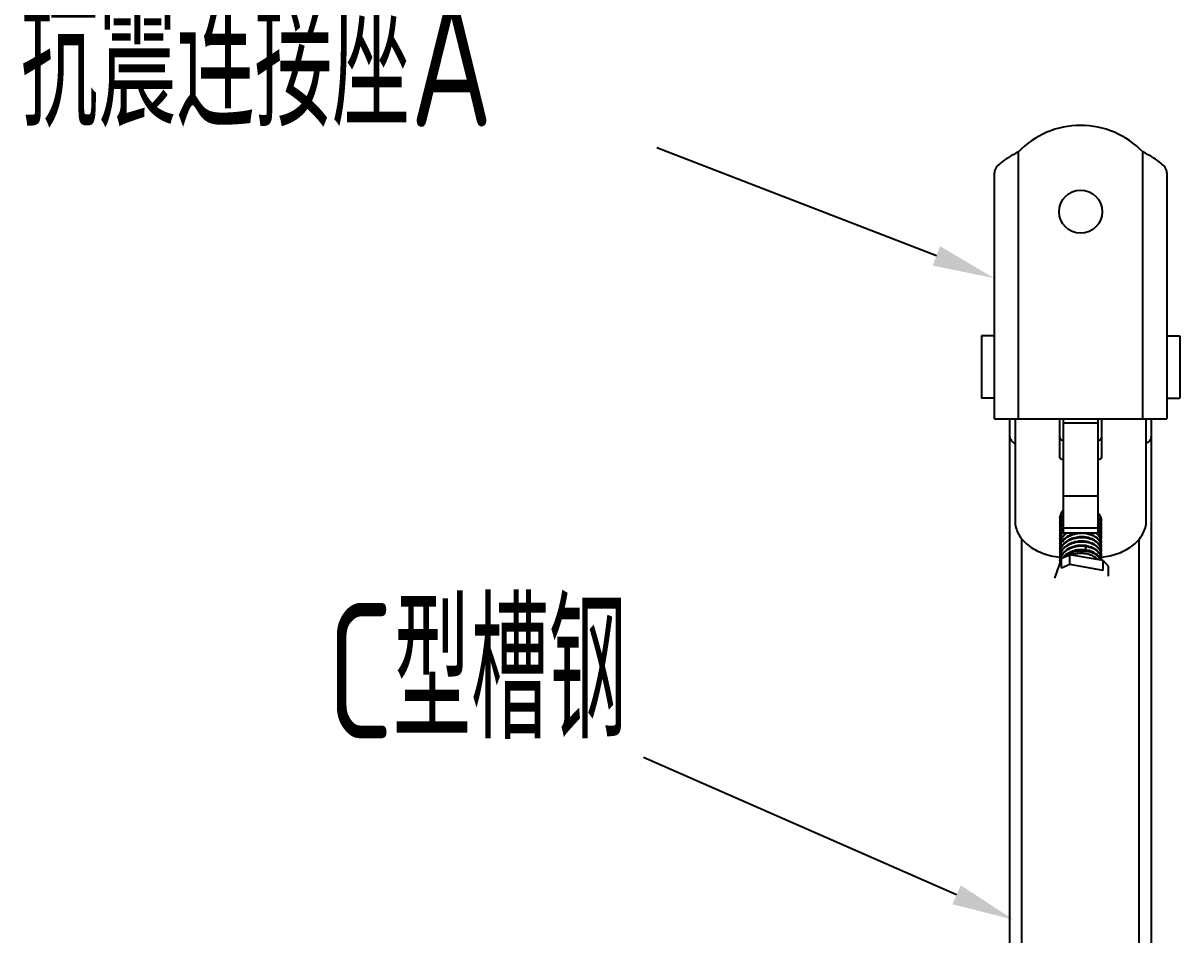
# Model space of a CAD drawing. Extents: x 4995099 to 5303443, y 4627657 to 4889583.
# Drawn here: x 5042456 to 5046184, y 4768032 to 4770969 of the extents above; entities that cross this region are included whole.
import ezdxf

# ---------------------------------------------------------------- set-up
doc = ezdxf.new("R2010")
doc.units = 0
doc.header["$LTSCALE"] = 1000
doc.header["$MEASUREMENT"] = 0
doc.layers.get('0').update_dxf_attribs({"color": 4, "linetype": 'CONTINUOUS'})
doc.styles.get("Standard").update_dxf_attribs({"font": 'GBENOR', "bigfont": 'GBCBIG'})

msp = doc.modelspace()

# ---------------------------------------------------------------- linework, layer by layer
at = {"linetype": 'Continuous'}
for p, q in [((5045663.8, 4769694.7), (5045663.8, 4770555)), ((5046064.2, 4769694.7), (5046064.2, 4770555)), ((5045586, 4769694.7), (5045586, 4770486.9)), ((5046142.1, 4770486.9), (5046142.1, 4769694.7)), ((5045586, 4769961.6), (5045544.3, 4769961.6)), ((5046142.1, 4769961.6), (5046183.8, 4769961.6)), ((5045586, 4769761.4), (5045544.3, 4769761.4)), ((5046142.1, 4769761.4), (5046183.8, 4769761.4)), ((5045586, 4769694.7), (5046142.1, 4769694.7)), ((5045636, 4766198.9), (5045636, 4769694.7)), ((5045652.7, 4769694.7), (5045652.7, 4769366.1)), ((5045797.3, 4769570.5), (5045797.3, 4769694.7)), ((5045808.4, 4769326.2), (5045808.4, 4769694.7)), ((5045919.7, 4769681.2), (5045808.4, 4769681.2)), ((5045919.7, 4769694.7), (5045919.7, 4769326.2)), ((5045930.8, 4769694.7), (5045930.8, 4769570.5)), ((5046075.4, 4769366.1), (5046075.4, 4769694.7)), ((5046092, 4766198.9), (5046092, 4769694.7)), ((5045919.7, 4769445.3), (5045808.4, 4769445.3)), ((5045919.7, 4769342.5), (5045808.4, 4769342.5)), ((5045675, 4766363.3), (5045675, 4769307.8)), ((5045919.7, 4769326.2), (5045808.4, 4769326.2)), ((5046053.1, 4766363.3), (5046053.1, 4769307.8)), ((5045882, 4769283.9), (5045879.1, 4769272.3)), ((5045802.1, 4769245.3), (5045779.8, 4769181.6)), ((5045802.1, 4769245.3), (5045829, 4769256.8)), ((5045802.1, 4769213.8), (5045802.1, 4769245.3)), ((5045829, 4769225.3), (5045802.1, 4769213.8)), ((5045829, 4769225.3), (5045829, 4769256.8)), ((5045937, 4769237.9), (5045829, 4769256.8)), ((5045937, 4769206.5), (5045829, 4769225.3)), ((5045937, 4769206.5), (5045937, 4769237.9)), ((5045937, 4769237.9), (5045953.3, 4769218.9)), ((5045953.3, 4769187.4), (5045953.3, 4769218.9))]:
    msp.add_line(p, q, dxfattribs=at)
for p, q in [((5045544.3, 4769961.6), (5045544.3, 4769761.4)), ((5046183.8, 4769961.6), (5046183.8, 4769761.4))]:
    msp.add_line(p, q)
for points in [[(5045399.4, 4770219.5), (5044498.3, 4770567.7)], [(5045464.3, 4768161.3), (5044455.4, 4768603.7)]]:
    msp.add_lwpolyline(points)
msp.add_circle((5045864, 4770362), 69.5, dxfattribs=at)
for centre, radius, start, end in [((5045864, 4770362), 278, 43.9455, 136.0545), ((5045871.7, 4770164), 442.7, 117.9978, 119.2622), ((5045856.4, 4770164), 442.7, 60.7378, 62.0022), ((5045833.9, 4769372), 36.6, 177.3027, 179.992), ((5045833.9, 4769372), 36.6, 174.7523, 177.3019), ((5045836.2, 4769373.3), 38.9, 161.5413, 164.0381), ((5045836.8, 4769371.3), 39.6, 159.3246, 161.5398), ((5045846.9, 4769366.9), 51.5, 138.472, 140.2955), ((5045847.4, 4769364.7), 52.1, 138.4075, 138.7304), ((5045887.2, 4769345.6), 45.8, 41.1985, 44.5335), ((5045834.2, 4769372), 36.9, 180.0173, 189.9275), ((5045833.9, 4769358.2), 36.6, 177.305, 180.0025), ((5045834.2, 4769358.3), 36.9, 180.0276, 189.8759), ((5045833.9, 4769344.5), 36.6, 177.3161, 179.989), ((5045834.2, 4769344.5), 36.9, 180.0138, 189.8367), ((5045836.2, 4769359.5), 38.9, 161.5413, 164.0389), ((5045836.2, 4769345.7), 38.9, 161.5413, 164.0385), ((5045836.2, 4769332), 38.9, 161.5413, 164.0376), ((5045836.8, 4769357.5), 39.6, 159.3256, 161.5398), ((5045836.8, 4769343.8), 39.6, 159.3258, 161.5398), ((5045836.8, 4769330), 39.6, 159.3249, 161.5398), ((5045846.6, 4769312.1), 51, 138.3967, 141.6133), ((5045847, 4769310), 51.6, 138.4377, 140.031), ((5045887.2, 4769331.8), 45.8, 41.2062, 44.5129), ((5045887.2, 4769318.1), 45.8, 41.1907, 44.5341), ((5045887.2, 4769304.3), 45.8, 41.2049, 44.5298), ((5045900.1, 4769365.1), 30.7, 348.9554, 359.9474), ((5045900.1, 4769351.4), 30.7, 349.0023, 359.951), ((5045900.1, 4769337.6), 30.7, 348.9469, 359.9595), ((5045900.4, 4769365.1), 30.4, 359.9892, 3.2265), ((5045900.4, 4769351.4), 30.4, 359.9925, 3.2106), ((5045900.4, 4769337.6), 30.4, 0.0016, 3.215), ((5045833.9, 4769330.7), 36.6, 177.3023, 179.995), ((5045834.2, 4769330.7), 36.9, 180.0203, 189.9184), ((5045833.9, 4769316.9), 36.6, 177.308, 179.999), ((5045834.2, 4769317), 36.9, 180.024, 189.859), ((5045833.9, 4769303.2), 36.6, 177.3122, 179.992), ((5045834.2, 4769303.2), 36.9, 180.0173, 189.9253), ((5045833.9, 4769330.7), 36.6, 174.7418, 177.3015), ((5045833.9, 4769303.2), 36.6, 174.7482, 177.3114), ((5045836.2, 4769318.2), 38.9, 161.5413, 164.0388), ((5045836.2, 4769304.4), 38.9, 161.5413, 164.0384), ((5045836.2, 4769290.7), 38.9, 161.5413, 164.0388), ((5045836.8, 4769316.3), 39.6, 159.3257, 161.5398), ((5045836.8, 4769302.5), 39.6, 159.3252, 161.5398), ((5045836.8, 4769288.7), 39.6, 159.3251, 161.5398), ((5045846.3, 4769296.8), 50.7, 138.4163, 142.3648), ((5045867.1, 4769221.8), 79, 97.4815, 97.789), ((5045867.7, 4769240.6), 73.9, 78.9677, 81.0182), ((5045867.6, 4769226.5), 74.3, 80.0433, 80.9667), ((5045883.3, 4769286.5), 51.4, 47.6925, 50.7716), ((5045886.2, 4769289.6), 47.1, 41.248, 47.7355), ((5045900.1, 4769323.8), 30.7, 348.9984, 359.9503), ((5045900.1, 4769310.1), 30.7, 348.9949, 359.9563), ((5045900.4, 4769323.8), 30.4, 359.9919, 3.2231), ((5045900.4, 4769310.1), 30.4, 359.998, 3.2133), ((5045900.4, 4769296.3), 30.4, 359.9985, 3.2205), ((5045833.9, 4769289.4), 36.5, 177.3041, 179.9996), ((5045834.1, 4769289.4), 36.8, 180.0245, 189.605), ((5045833.9, 4769275.7), 36.6, 177.3143, 179.9937), ((5045834.2, 4769275.7), 36.9, 180.0187, 189.8497), ((5045833.9, 4769261.9), 36.6, 177.307, 179.992), ((5045834.2, 4769261.9), 36.9, 180.0173, 189.9289), ((5045833.9, 4769261.9), 36.6, 174.7549, 177.3062), ((5045836.1, 4769276.9), 38.9, 161.881, 164.0359), ((5045836.2, 4769263.2), 38.9, 161.5413, 164.0382), ((5045836.2, 4769249.4), 38.9, 161.5413, 164.0389), ((5045836.4, 4769276.8), 39.1, 161.544, 161.883), ((5045836.8, 4769275), 39.6, 159.3259, 161.5398), ((5045836.8, 4769261.2), 39.6, 159.3246, 161.5398), ((5045836.8, 4769247.4), 39.6, 159.3254, 161.5398), ((5045867.7, 4769199.4), 73.9, 79.4958, 81.0948), ((5045867.6, 4769183.4), 89.6, 80.7387, 82.5614), ((5045867.8, 4769200.1), 73.2, 78.82, 79.4945), ((5045900.1, 4769296.3), 30.7, 348.938, 359.9563), ((5045900.1, 4769282.6), 30.7, 349.0045, 359.951), ((5045900.1, 4769268.8), 30.7, 348.9821, 359.9616), ((5045900.4, 4769282.5), 30.4, 359.9925, 3.2199), ((5045900.4, 4769268.8), 30.4, 0.0034, 3.2144), ((5045833.9, 4769248.1), 36.6, 177.3051, 180.0027), ((5045834.2, 4769248.2), 36.9, 180.0278, 189.8922), ((5045834.1, 4769234.3), 36.7, 177.1433, 179.9919), ((5045834.1, 4769234.3), 36.8, 179.9935, 183.4685), ((5045834.1, 4769234.2), 36.8, 174.7806, 177.1426), ((5045836.1, 4769235.6), 38.9, 161.541, 164.1702), ((5045837, 4769233.6), 39.8, 159.2606, 161.5798), ((5045900.1, 4769255), 30.7, 348.9355, 359.9501), ((5045900.4, 4769255), 30.4, 359.9923, 3.2257), ((5045900.4, 4769241.3), 30.4, 355.7888, 3.2155)]:
    msp.add_arc(centre, radius, start, end, dxfattribs=at)
for points, knots in [([(5045655.3, 4770550.3), (5045646.2, 4770545.2), (5045629, 4770535.3), (5045603.1, 4770518.1), (5045586, 4770499.4), (5045586, 4770486.9)], [0, 0, 0, 0, 0.326101, 0.611119, 1, 1, 1, 1]), ([(5046142.1, 4770486.9), (5046142.1, 4770499.4), (5046125, 4770518.1), (5046099.1, 4770535.3), (5046081.9, 4770545.2), (5046072.8, 4770550.3)], [0, 0, 0, 0, 0.388881, 0.673899, 1, 1, 1, 1]), ([(5045636, 4769637.4), (5045636, 4769632.9), (5045639.8, 4769623.1), (5045647.9, 4769617.2), (5045652.6, 4769614.9)], [0, 0, 0, 0, 0.461863, 1, 1, 1, 1]), ([(5045797.3, 4769633.5), (5045797.3, 4769631.3), (5045800.6, 4769626.6), (5045805.7, 4769625.6), (5045808.4, 4769625.6)], [0, 0, 0, 0, 0.440239, 1, 1, 1, 1]), ([(5045919.7, 4769625.6), (5045922.4, 4769625.6), (5045927.5, 4769626.6), (5045930.8, 4769631.3), (5045930.8, 4769633.5)], [0, 0, 0, 0, 0.559761, 1, 1, 1, 1]), ([(5046075.5, 4769614.9), (5046080.1, 4769617.2), (5046088.3, 4769623.1), (5046092, 4769632.9), (5046092, 4769637.4)], [0, 0, 0, 0, 0.538137, 1, 1, 1, 1]), ([(5045808.4, 4769562.7), (5045805.7, 4769562.7), (5045800.6, 4769563.7), (5045797.3, 4769568.4), (5045797.3, 4769570.5)], [0, 0, 0, 0, 0.559761, 1, 1, 1, 1]), ([(5045930.8, 4769570.5), (5045930.8, 4769568.4), (5045927.5, 4769563.7), (5045922.4, 4769562.7), (5045919.7, 4769562.7)], [0, 0, 0, 0, 0.440239, 1, 1, 1, 1]), ([(5045807.3, 4769399.8), (5045806.4, 4769398.7), (5045803.1, 4769394.3), (5045800.5, 4769389.4), (5045799.3, 4769385.6)], [0, 0, 0, 0, 0.25881, 1, 1, 1, 1]), ([(5045808.4, 4769387.2), (5045807.3, 4769386.1), (5045803.6, 4769381.4), (5045800.7, 4769376), (5045799.3, 4769371.8)], [0, 0, 0, 0, 0.25985, 1, 1, 1, 1]), ([(5045808.4, 4769373.5), (5045807.4, 4769372.3), (5045803.6, 4769367.7), (5045800.7, 4769362.3), (5045799.3, 4769358)], [0, 0, 0, 0, 0.25988, 1, 1, 1, 1]), ([(5045799.8, 4769385.3), (5045800.2, 4769386.5), (5045802.4, 4769391.5), (5045805.5, 4769396), (5045808.2, 4769399.1)], [0, 0, 0, 0, 0.242679, 1, 1, 1, 1]), ([(5045799.8, 4769371.5), (5045800.2, 4769372.8), (5045802.4, 4769377.8), (5045805.6, 4769382.4), (5045808.4, 4769385.6)], [0, 0, 0, 0, 0.242549, 1, 1, 1, 1]), ([(5045930.8, 4769366.8), (5045930.8, 4769371.2), (5045928.7, 4769380.5), (5045923.2, 4769388.1), (5045919.8, 4769391.5)], [0, 0, 0, 0, 0.479607, 1, 1, 1, 1]), ([(5045919.8, 4769389.7), (5045923, 4769386.6), (5045928.2, 4769379.5), (5045930.5, 4769370.9), (5045930.7, 4769366.8)], [0, 0, 0, 0, 0.520009, 1, 1, 1, 1]), ([(5045919.8, 4769376), (5045923, 4769372.8), (5045928.2, 4769365.7), (5045930.5, 4769357.2), (5045930.7, 4769353.1)], [0, 0, 0, 0, 0.519993, 1, 1, 1, 1]), ([(5045930.8, 4769353.1), (5045930.8, 4769357.1), (5045929.1, 4769365.4), (5045924.5, 4769372.5), (5045921.6, 4769375.7)], [0, 0, 0, 0, 0.482588, 1, 1, 1, 1]), ([(5045652.7, 4769366.1), (5045652.7, 4769351.8), (5045661, 4769321.4), (5045693.8, 4769284.8), (5045741.2, 4769259.1), (5045778, 4769251), (5045797.3, 4769249.2)], [0, 0, 0, 0, 0.212085, 0.446759, 0.711828, 1, 1, 1, 1]), ([(5045808.4, 4769359.7), (5045807.4, 4769358.6), (5045803.6, 4769353.9), (5045800.7, 4769348.5), (5045799.3, 4769344.3)], [0, 0, 0, 0, 0.259876, 1, 1, 1, 1]), ([(5045806.6, 4769343.8), (5045805.8, 4769342.8), (5045802.8, 4769338.7), (5045800.5, 4769334.1), (5045799.3, 4769330.5)], [0, 0, 0, 0, 0.258068, 1, 1, 1, 1]), ([(5045799.8, 4769357.8), (5045800.2, 4769359), (5045802.4, 4769364.1), (5045805.6, 4769368.7), (5045808.4, 4769371.8)], [0, 0, 0, 0, 0.242552, 1, 1, 1, 1]), ([(5045799.8, 4769344), (5045800.2, 4769345.3), (5045802.4, 4769350.3), (5045805.6, 4769354.9), (5045808.4, 4769358.1)], [0, 0, 0, 0, 0.242544, 1, 1, 1, 1]), ([(5045799.8, 4769330.2), (5045800.2, 4769331.4), (5045802.2, 4769336), (5045805, 4769340.3), (5045807.5, 4769343.2)], [0, 0, 0, 0, 0.243219, 1, 1, 1, 1]), ([(5045919.8, 4769362.2), (5045923, 4769359), (5045928.2, 4769352), (5045930.5, 4769343.4), (5045930.7, 4769339.3)], [0, 0, 0, 0, 0.52002, 1, 1, 1, 1]), ([(5045919.8, 4769348.5), (5045923, 4769345.3), (5045928.2, 4769338.2), (5045930.5, 4769329.7), (5045930.7, 4769325.5)], [0, 0, 0, 0, 0.520002, 1, 1, 1, 1]), ([(5045930.8, 4769339.3), (5045930.8, 4769343.3), (5045929.1, 4769351.7), (5045924.5, 4769358.8), (5045921.6, 4769362)], [0, 0, 0, 0, 0.482583, 1, 1, 1, 1]), ([(5045930.8, 4769325.5), (5045930.8, 4769329.5), (5045929.1, 4769337.9), (5045924.5, 4769345), (5045921.6, 4769348.2)], [0, 0, 0, 0, 0.482587, 1, 1, 1, 1]), ([(5045930, 4769249.1), (5045949.4, 4769250.9), (5045986.4, 4769258.9), (5046034, 4769284.6), (5046067, 4769321.2), (5046075.4, 4769351.7), (5046075.4, 4769366.1)], [0, 0, 0, 0, 0.288185, 0.553327, 0.788006, 1, 1, 1, 1]), ([(5045808.4, 4769332.2), (5045807.4, 4769331.1), (5045803.6, 4769326.4), (5045800.7, 4769321), (5045799.3, 4769316.8)], [0, 0, 0, 0, 0.259878, 1, 1, 1, 1]), ([(5045849.4, 4769326.4), (5045843.5, 4769325.2), (5045832.2, 4769321.9), (5045817.3, 4769313.7), (5045805.8, 4769302.8), (5045800.8, 4769293.8), (5045799.3, 4769289.2)], [0, 0, 0, 0, 0.276521, 0.537648, 0.778453, 1, 1, 1, 1]), ([(5045816.9, 4769326.3), (5045812.8, 4769323.2), (5045805.6, 4769316.3), (5045800.8, 4769307.5), (5045799.3, 4769303)], [0, 0, 0, 0, 0.520421, 1, 1, 1, 1]), ([(5045921.6, 4769293.2), (5045914.3, 4769301.6), (5045897.8, 4769310.5), (5045874.1, 4769314.7), (5045854.5, 4769314.1), (5045835.7, 4769309.6), (5045819.2, 4769301.3), (5045806.4, 4769290), (5045800.9, 4769280.4), (5045799.3, 4769275.5)], [0, 0, 0, 0, 0.235001, 0.369196, 0.507414, 0.643709, 0.772807, 0.891505, 1, 1, 1, 1]), ([(5045921.6, 4769279.4), (5045914.3, 4769287.8), (5045897.8, 4769296.7), (5045874.1, 4769300.9), (5045854.5, 4769300.4), (5045835.7, 4769295.8), (5045819.2, 4769287.6), (5045806.4, 4769276.2), (5045800.9, 4769266.6), (5045799.3, 4769261.7)], [0, 0, 0, 0, 0.234995, 0.369193, 0.507415, 0.643708, 0.772808, 0.891506, 1, 1, 1, 1]), ([(5045799.8, 4769316.5), (5045800.1, 4769317.5), (5045801.8, 4769321.5), (5045804.2, 4769325.2), (5045806.2, 4769327.8)], [0, 0, 0, 0, 0.244171, 1, 1, 1, 1]), ([(5045799.8, 4769302.7), (5045801.5, 4769307.4), (5045807, 4769316.4), (5045814.9, 4769323.3), (5045819.4, 4769326.3)], [0, 0, 0, 0, 0.478395, 1, 1, 1, 1]), ([(5045799.8, 4769289), (5045801.8, 4769294.4), (5045808.8, 4769305.1), (5045824.6, 4769316.9), (5045844.4, 4769324.4), (5045858.8, 4769326.3), (5045866.2, 4769326.3)], [0, 0, 0, 0, 0.218898, 0.461373, 0.725247, 1, 1, 1, 1]), ([(5045799.8, 4769275.2), (5045802, 4769281), (5045809.7, 4769292.4), (5045827, 4769304.5), (5045848.5, 4769311.7), (5045871.7, 4769313.4), (5045894, 4769309.6), (5045913, 4769300.6), (5045926.5, 4769287.3), (5045930.4, 4769275.9), (5045930.7, 4769270.5)], [0, 0, 0, 0, 0.114222, 0.241564, 0.380183, 0.523375, 0.662466, 0.789658, 0.901085, 1, 1, 1, 1]), ([(5045799.8, 4769261.4), (5045802, 4769267.3), (5045809.7, 4769278.6), (5045827, 4769290.7), (5045848.5, 4769297.9), (5045871.7, 4769299.7), (5045894, 4769295.8), (5045913, 4769286.8), (5045926.5, 4769273.6), (5045930.4, 4769262.1), (5045930.7, 4769256.7)], [0, 0, 0, 0, 0.11422, 0.241557, 0.38018, 0.523371, 0.662464, 0.789655, 0.901082, 1, 1, 1, 1]), ([(5045879.2, 4769313.6), (5045876.9, 4769314), (5045867.2, 4769315), (5045857.4, 4769314.3), (5045850.3, 4769312.7)], [0, 0, 0, 0, 0.247797, 1, 1, 1, 1]), ([(5045879.3, 4769299.8), (5045877.5, 4769300.1), (5045870, 4769301), (5045862.4, 4769300.9), (5045856.8, 4769300.1)], [0, 0, 0, 0, 0.247252, 1, 1, 1, 1]), ([(5045870.2, 4769326.3), (5045878, 4769326), (5045892.9, 4769323.7), (5045912.4, 4769314.8), (5045926.3, 4769301.4), (5045930.4, 4769289.8), (5045930.7, 4769284.2)], [0, 0, 0, 0, 0.291873, 0.559175, 0.79302, 1, 1, 1, 1]), ([(5045921.6, 4769306.9), (5045919.5, 4769309.3), (5045909.1, 4769318.9), (5045895.3, 4769324.3), (5045884.7, 4769326.4)], [0, 0, 0, 0, 0.228177, 1, 1, 1, 1]), ([(5045913.6, 4769326.3), (5045918.4, 4769322.8), (5045926.6, 4769314.5), (5045930.4, 4769303.3), (5045930.7, 4769298)], [0, 0, 0, 0, 0.52908, 1, 1, 1, 1]), ([(5045919.8, 4769334.7), (5045923, 4769331.5), (5045928.2, 4769324.4), (5045930.5, 4769315.9), (5045930.7, 4769311.8)], [0, 0, 0, 0, 0.520001, 1, 1, 1, 1]), ([(5045930.8, 4769311.8), (5045930.8, 4769315.8), (5045929.1, 4769324.1), (5045924.5, 4769331.2), (5045921.6, 4769334.5)], [0, 0, 0, 0, 0.482586, 1, 1, 1, 1]), ([(5045930.8, 4769298), (5045930.8, 4769302), (5045929.1, 4769310.4), (5045924.5, 4769317.5), (5045921.6, 4769320.7)], [0, 0, 0, 0, 0.482585, 1, 1, 1, 1]), ([(5045930.8, 4769284.3), (5045930.8, 4769288.3), (5045929.1, 4769296.6), (5045924.5, 4769303.7), (5045921.6, 4769306.9)], [0, 0, 0, 0, 0.482588, 1, 1, 1, 1]), ([(5045882.3, 4769285.5), (5045873.6, 4769287), (5045855.8, 4769287.3), (5045830.7, 4769280.7), (5045810.3, 4769267.7), (5045801.5, 4769254.7), (5045799.3, 4769247.9)], [0, 0, 0, 0, 0.271171, 0.538307, 0.783282, 1, 1, 1, 1]), ([(5045799.8, 4769247.7), (5045802.3, 4769254.2), (5045811.3, 4769266.7), (5045831.5, 4769279.2), (5045856, 4769285.6), (5045873.4, 4769285.3), (5045882, 4769283.9)], [0, 0, 0, 0, 0.217951, 0.46337, 0.729831, 1, 1, 1, 1]), ([(5045879.1, 4769272.2), (5045865.4, 4769274), (5045838.2, 4769271.7), (5045814.1, 4769257.2), (5045806.4, 4769247.3)], [0, 0, 0, 0, 0.526254, 1, 1, 1, 1]), ([(5045812.3, 4769249.8), (5045820.4, 4769257.4), (5045836.2, 4769265.6), (5045858.9, 4769269.9), (5045876.8, 4769269.9), (5045893.8, 4769266.6), (5045912.6, 4769258.7), (5045924.1, 4769247.9), (5045927.9, 4769239.5)], [0, 0, 0, 0, 0.255096, 0.39268, 0.530602, 0.663916, 0.788307, 1, 1, 1, 1]), ([(5045900.8, 4769254.1), (5045896, 4769256.6), (5045874.7, 4769264.5), (5045850.1, 4769262.6), (5045834.3, 4769256)], [0, 0, 0, 0, 0.239303, 1, 1, 1, 1]), ([(5045920, 4769241), (5045910.3, 4769251), (5045888.5, 4769260.2), (5045858.9, 4769261.4), (5045843.3, 4769258.3), (5045836, 4769255.6)], [0, 0, 0, 0, 0.470214, 0.736055, 1, 1, 1, 1]), ([(5045883.4, 4769285.3), (5045880.6, 4769285.9), (5045869.2, 4769287.7), (5045857.3, 4769286.9), (5045848.8, 4769284.9)], [0, 0, 0, 0, 0.246468, 1, 1, 1, 1]), ([(5045879.1, 4769272.3), (5045876.7, 4769272.7), (5045866.8, 4769273.8), (5045856.6, 4769273), (5045849.3, 4769271.3)], [0, 0, 0, 0, 0.247915, 1, 1, 1, 1]), ([(5045882, 4769283.9), (5045888.5, 4769282.8), (5045900.8, 4769279.4), (5045916.4, 4769270.2), (5045927.3, 4769257.8), (5045930.5, 4769247.8), (5045930.7, 4769243)], [0, 0, 0, 0, 0.290521, 0.554658, 0.788516, 1, 1, 1, 1]), ([(5045921.6, 4769251.9), (5045919.4, 4769254.4), (5045908.3, 4769264.6), (5045893.4, 4769270), (5045882, 4769271.8)], [0, 0, 0, 0, 0.227377, 1, 1, 1, 1]), ([(5045921.6, 4769265.6), (5045919.4, 4769268.2), (5045908.4, 4769278.2), (5045893.6, 4769283.6), (5045882.3, 4769285.5)], [0, 0, 0, 0, 0.22749, 1, 1, 1, 1]), ([(5045930.8, 4769270.5), (5045930.8, 4769274.5), (5045929.1, 4769282.8), (5045924.5, 4769289.9), (5045921.6, 4769293.2)], [0, 0, 0, 0, 0.482586, 1, 1, 1, 1]), ([(5045930.8, 4769256.7), (5045930.8, 4769260.7), (5045929.1, 4769269.1), (5045924.5, 4769276.2), (5045921.6, 4769279.4)], [0, 0, 0, 0, 0.482586, 1, 1, 1, 1]), ([(5045930.8, 4769243), (5045930.8, 4769247), (5045929.1, 4769255.3), (5045924.5, 4769262.4), (5045921.6, 4769265.6)], [0, 0, 0, 0, 0.482589, 1, 1, 1, 1]), ([(5045929, 4769239.4), (5045928.7, 4769240.5), (5045926.8, 4769245), (5045924.1, 4769249.1), (5045921.6, 4769251.9)], [0, 0, 0, 0, 0.241445, 1, 1, 1, 1])]:
    msp.add_open_spline(points, degree=3, knots=knots, dxfattribs=at)
for points in [[(5045798.8, 4769384), (5045797.8, 4769380.6), (5045797.3, 4769377.2), (5045797.3, 4769373.7)], [(5045797.5, 4769375.3), (5045797.7, 4769378.2), (5045798.3, 4769381.1), (5045799.3, 4769383.9)], [(5045798.8, 4769370.2), (5045797.8, 4769366.9), (5045797.3, 4769363.4), (5045797.3, 4769360)], [(5045798.8, 4769356.4), (5045797.8, 4769353.1), (5045797.3, 4769349.6), (5045797.3, 4769346.2)], [(5045798.8, 4769342.7), (5045797.8, 4769339.4), (5045797.3, 4769335.9), (5045797.3, 4769332.4)], [(5045797.4, 4769360), (5045797.5, 4769363.4), (5045798.2, 4769366.8), (5045799.3, 4769370.1)], [(5045797.4, 4769346.2), (5045797.5, 4769349.6), (5045798.2, 4769353.1), (5045799.3, 4769356.3)], [(5045797.5, 4769334.1), (5045797.7, 4769336.9), (5045798.3, 4769339.8), (5045799.3, 4769342.6)], [(5045798.8, 4769328.9), (5045797.8, 4769325.6), (5045797.3, 4769322.1), (5045797.3, 4769318.7)], [(5045798.8, 4769315.1), (5045797.8, 4769311.8), (5045797.3, 4769308.3), (5045797.3, 4769304.9)], [(5045798.8, 4769301.4), (5045797.8, 4769298.1), (5045797.3, 4769294.6), (5045797.3, 4769291.1)], [(5045797.4, 4769318.7), (5045797.5, 4769322.1), (5045798.2, 4769325.5), (5045799.3, 4769328.8)], [(5045797.4, 4769291.1), (5045797.5, 4769294.6), (5045798.2, 4769298), (5045799.3, 4769301.3)], [(5045797.5, 4769306.5), (5045797.7, 4769309.4), (5045798.3, 4769312.3), (5045799.3, 4769315)], [(5045798.8, 4769287.6), (5045797.8, 4769284.3), (5045797.3, 4769280.8), (5045797.3, 4769277.4)], [(5045798.8, 4769273.9), (5045797.8, 4769270.5), (5045797.3, 4769267.1), (5045797.3, 4769263.6)], [(5045797.4, 4769277.4), (5045797.5, 4769280.8), (5045798.2, 4769284.3), (5045799.3, 4769287.5)], [(5045797.5, 4769265.2), (5045797.7, 4769268.1), (5045798.3, 4769271), (5045799.3, 4769273.8)], [(5045798.8, 4769260.1), (5045797.8, 4769256.8), (5045797.3, 4769253.3), (5045797.3, 4769249.9)], [(5045798.7, 4769246.2), (5045797.8, 4769243), (5045797.3, 4769239.5), (5045797.3, 4769236.1)], [(5045797.4, 4769249.9), (5045797.5, 4769253.3), (5045798.2, 4769256.7), (5045799.3, 4769260)], [(5045797.5, 4769237.6), (5045797.7, 4769240.5), (5045798.3, 4769243.4), (5045799.3, 4769246.1)]]:
    msp.add_open_spline(points, degree=3, dxfattribs=at)
for points in [[(5045411.5, 4770250.6), (5045586, 4770147.5), (5045387.4, 4770188.4)], [(5045477.7, 4768191.9), (5045647.5, 4768081), (5045450.9, 4768130.8)]]:
    msp.add_solid(points)

# ---------------------------------------------------------------- texts
at = {"width": 0.8}
for s, p in [('抗震连接座A', (5042448.6, 4770636.2)), ('C型槽钢', (5043435.4, 4768664.8))]:
    msp.add_text(s, height=435.6, dxfattribs=at).set_placement(p)

doc.saveas('drawing.dxf')
